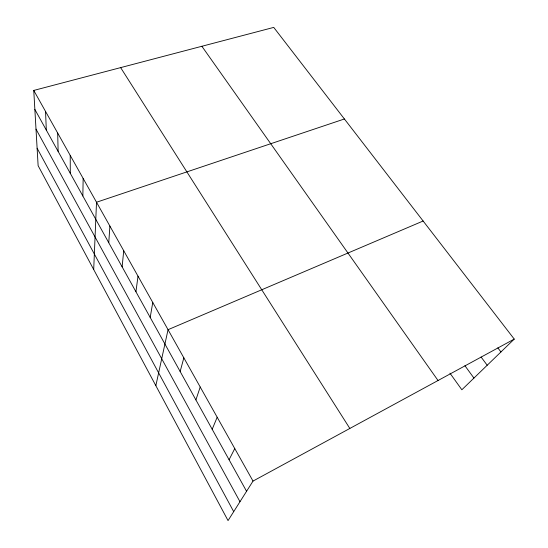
<?xml version="1.0" encoding="UTF-8"?>
<svg xmlns="http://www.w3.org/2000/svg" width="548" height="548" viewBox="0 0 548 548"><rect width="100%" height="100%" fill="white"/><g stroke="black" fill="none" stroke-linecap="round" stroke-linejoin="round"><path stroke-width="0.82" d="M82.851 195.999L83.152 178.449M93.701 269.554L96.51 202.246L344.397 118.984M108.757 242.73L109.895 226.091M122.136 266.855L123.725 250.724M135.938 291.748L138.007 276.171M150.193 317.463L152.769 302.475M155.844 385.682L168.044 329.691L423.131 221.015M180.148 371.489L183.847 357.851M195.896 399.896L200.219 387.011M212.192 429.296L217.179 417.234M229.071 459.745L234.77 448.572M514.243 339.089L253.018 481.082L228.043 520.6L38.127 165.695L33.757 90.434L273.733 27.4L514.243 339.089L461.854 389.765L449.949 373.161M497.844 347.87L500.94 351.96M481.103 357.043L487.199 365.249M464.916 365.708L473.938 378.079M201.87 46.272L438.037 380.518M120.642 67.61L349.843 428.454M33.757 90.434L253.018 481.082M34.86 109.436L246.566 491.289M36.004 129.129L239.983 501.708M37.113 148.227L233.701 511.647M45.539 111.429L46.32 130.109M57.684 133.075L58.129 151.406M70.219 155.406L70.302 173.36"/></g></svg>
